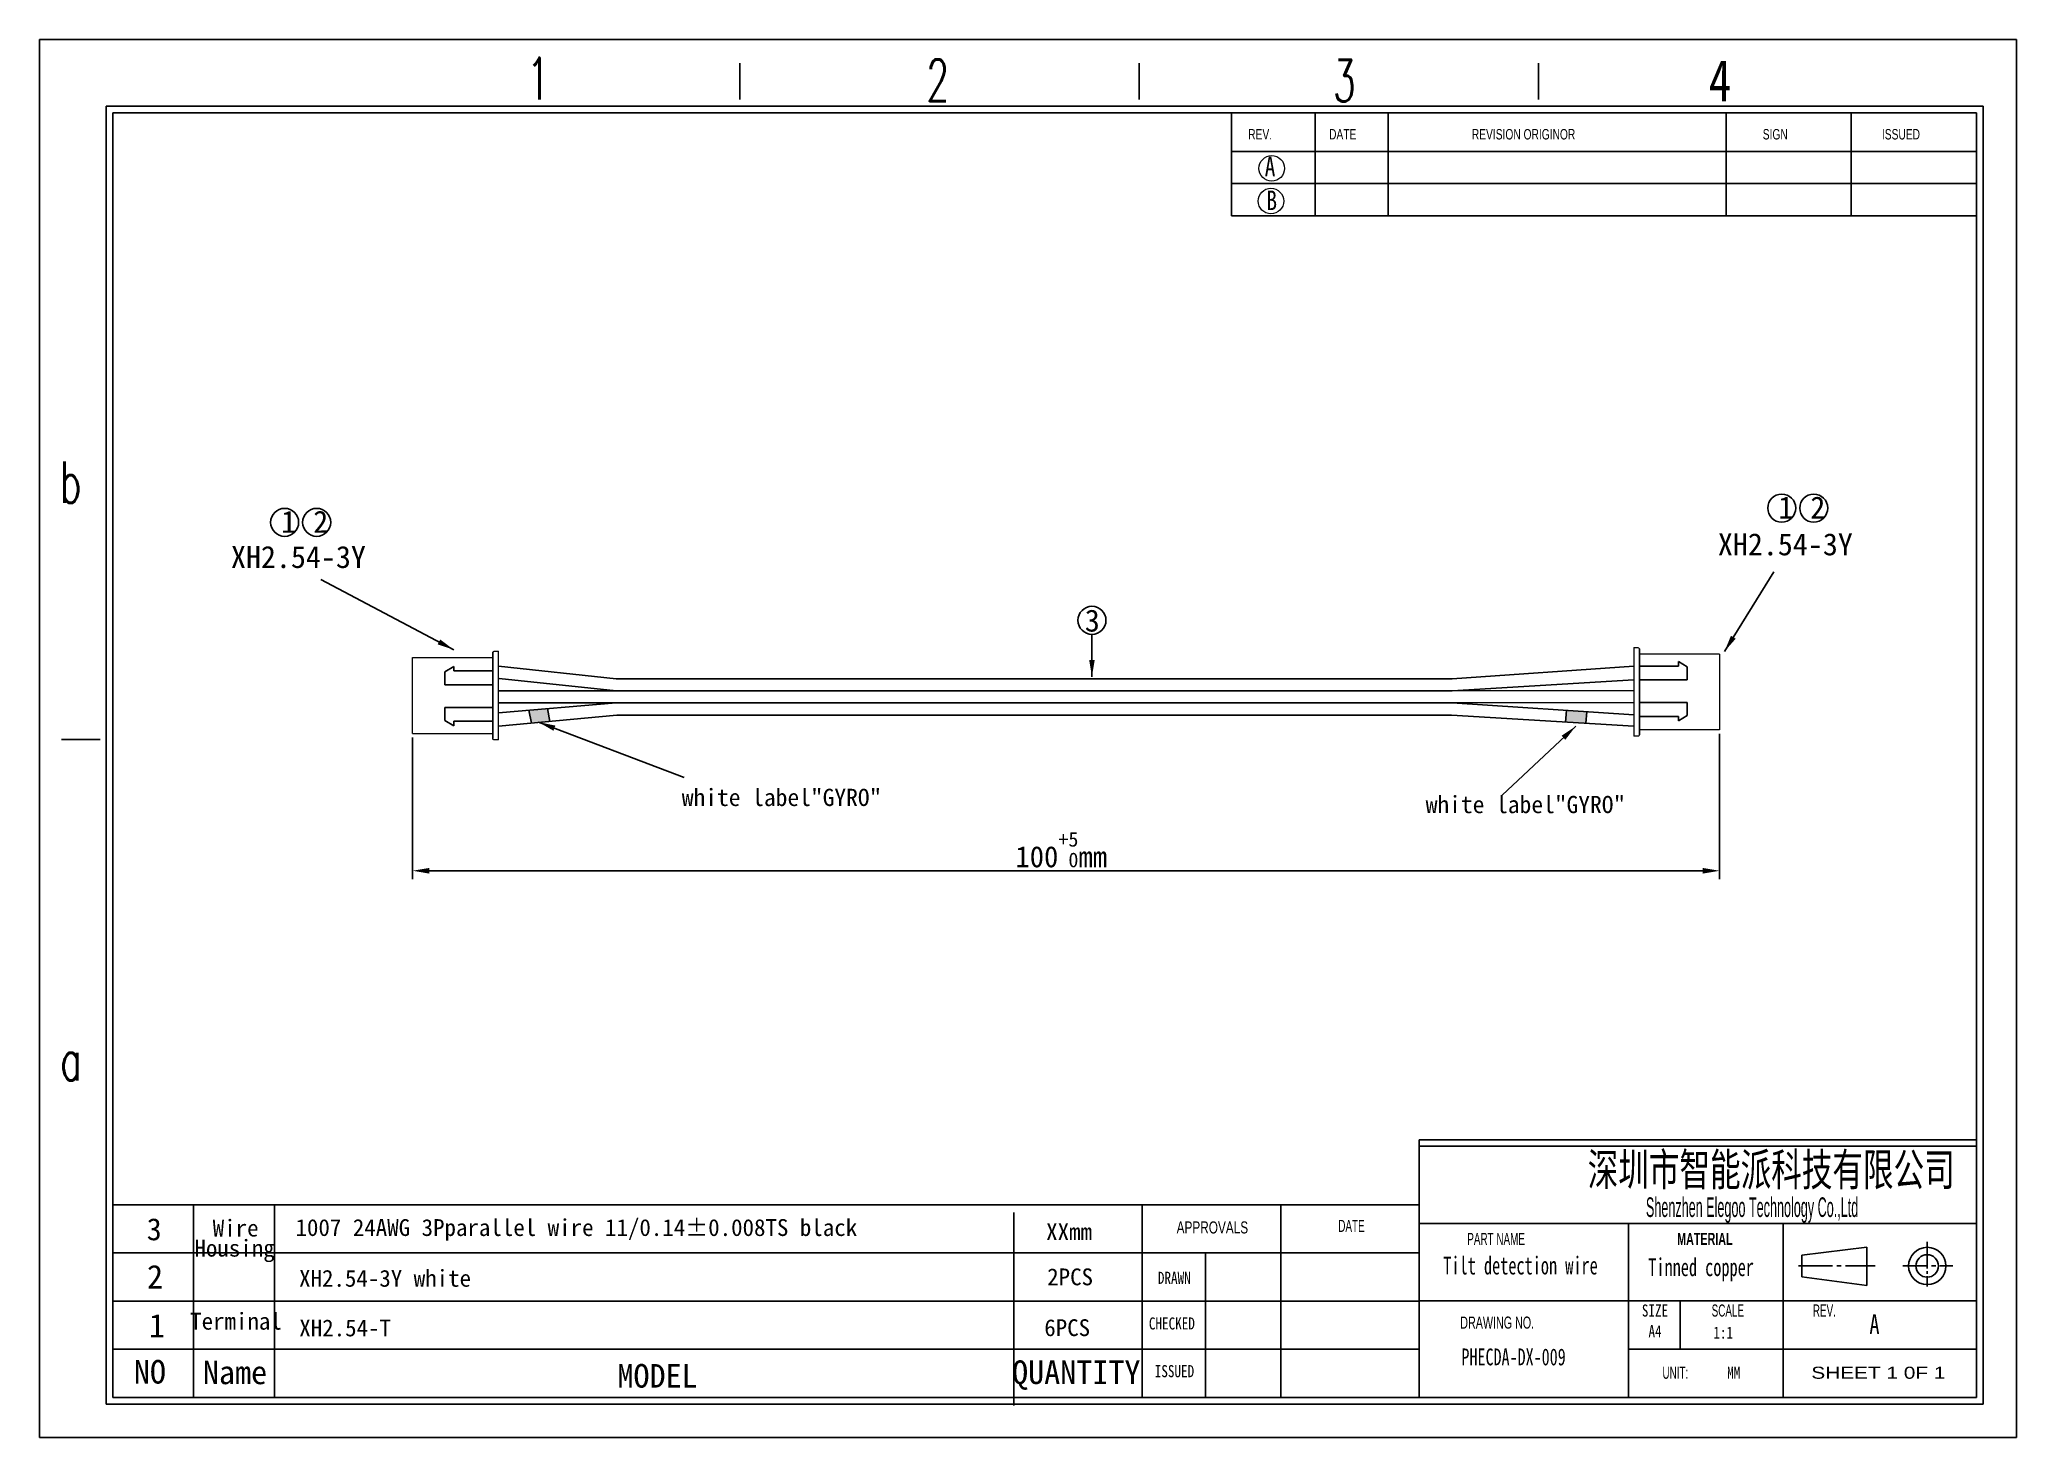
# Model space of a CAD drawing. Header units: millimetres. Extents: x 16 to 310, y 10 to 217.
import ezdxf

# ---------------------------------------------------------------- set-up
doc = ezdxf.new("R2010")
doc.units = ezdxf.units.MM
doc.header["$PDSIZE"] = -1
doc.linetypes.add('SLD-实线', pattern=[0])
doc.layers.add('SLD-0', color=179, linetype='SLD-实线')
doc.styles.add('SLDTEXTSTYLE0', font='', dxfattribs={"width": 0.67})
doc.styles.add('SLDTEXTSTYLE10', font='Gothic.ttf', dxfattribs={"width": 0.61171})
doc.styles.add('SLDTEXTSTYLE11', font='arialbd.ttf', dxfattribs={"width": 0.63516})
doc.styles.add('SLDTEXTSTYLE13', font='arial.ttf', dxfattribs={"width": 0.7584})
doc.styles.add('SLDTEXTSTYLE14', font='arial.ttf', dxfattribs={"width": 1.2324})
doc.styles.add('SLDTEXTSTYLE3', font='', dxfattribs={"width": 0.8})
doc.styles.add('SLDTEXTSTYLE4', font='simfang.ttf', dxfattribs={"width": 0.8})
doc.styles.add('SLDTEXTSTYLE5', font='', dxfattribs={"width": 0.8})
doc.styles.add('SLDTEXTSTYLE6', font='txt_____.ttf', dxfattribs={"width": 0.6365})
doc.styles.add('SLDTEXTSTYLE7', font='Gothic.ttf', dxfattribs={"width": 0.61171, "bigfont": 'bigfont'})
doc.styles.add('SLDTEXTSTYLE8', font='arial.ttf', dxfattribs={"width": 0.63516})
doc.styles.add('SLDTEXTSTYLE9', font='Gothic.ttf', dxfattribs={"width": 0.7304})
doc.styles.get("Standard").update_dxf_attribs({"font": ''})
doc.styles.get('SLDTEXTSTYLE0').set_extended_font_data('宋体')
doc.styles.get('SLDTEXTSTYLE3').set_extended_font_data('宋体')
doc.styles.get('SLDTEXTSTYLE5').set_extended_font_data('宋体', bold=True)
doc.styles.get('Standard').set_extended_font_data('宋体')
doc.dimstyles.new('ISO-25', dxfattribs={"dimtxt": 2.5, "dimasz": 2.5, "dimexe": 1.25, "dimexo": 0.625, "dimtad": 1, "dimtxsty": 'Standard', "dimcen": 2.5, "dimadec": 0, "dimazin": 0, "dimtfac": 1, "dimtmove": 0, "dimatfit": 3, "dimfxl": 1, "dimarcsym": 0})

# ---------------------------------------------------------------- blocks, each defined once
blk = doc.blocks.new('*D19')
at = {"color": 0, "lineweight": -2}
for p, q in [((71.63, 113.64), (71.63, 92.64)), ((265.55, 114.18), (265.55, 92.64)), ((263.05, 93.89), (74.13, 93.89))]:
    blk.add_line(p, q, dxfattribs=at)
at = {"color": 0}
for points in [[(74.13, 94.31), (74.13, 93.47), (71.63, 93.89)], [(263.05, 94.31), (263.05, 93.47), (265.55, 93.89)]]:
    blk.add_solid(points, dxfattribs=at)
at = {"layer": 'Defpoints', "color": 0}
for p in [(265.55, 114.81), (71.63, 114.26), (71.63, 93.89)]:
    blk.add_point(p, dxfattribs=at)
at = {"color": 0, "insert": (167.87, 97.01), "char_height": 2.5, "attachment_point": 5}
blk.add_mtext('{\\H1.25x;100\\H0.7x;\\S+5^  0;\\H1.429x;mm}', dxfattribs=at)

msp = doc.modelspace()

# ---------------------------------------------------------------- hatches: boundary and pattern name
h = msp.add_hatch(color=256)
h.paths.add_polyline_path([(242.844, 117.676), (242.687, 115.956), (245.689, 115.772), (245.841, 117.479)])
h.paths.add_polyline_path([(91.976, 116.047), (91.664, 117.938), (88.904, 117.705), (89.257, 115.788)])

# ---------------------------------------------------------------- linework, layer by layer
for p, q in [((83.542, 113.518), (83.542, 126.251)), ((83.542, 113.518), (83.542, 126.251)), ((253.644, 126.793), (253.644, 114.06)), ((253.644, 126.793), (253.644, 114.06)), ((101.818, 122.375), (84.36, 124.237)), ((252.826, 124.252), (225.88, 122.375)), ((84.36, 120.56), (101.818, 120.585)), ((84.469, 122.414), (101.818, 120.585)), ((225.88, 122.375), (101.818, 122.375)), ((225.88, 120.585), (101.818, 120.585)), ((225.88, 120.585), (252.826, 122.193)), ((252.826, 120.642), (225.88, 120.585)), ((101.818, 118.795), (84.36, 118.781)), ((101.818, 118.795), (84.36, 117.322)), ((89.257, 115.788), (88.904, 117.705)), ((91.976, 116.047), (91.664, 117.938)), ((225.88, 118.795), (101.818, 118.795)), ((225.88, 118.795), (252.826, 118.836)), ((225.88, 118.795), (252.826, 117.018)), ((242.687, 115.956), (242.844, 117.676)), ((245.841, 117.479), (245.689, 115.772)), ((101.927, 116.995), (84.36, 115.321)), ((225.775, 116.995), (101.927, 116.995)), ((225.775, 116.995), (252.826, 115.333))]:
    msp.add_line(p, q)
at = {"color": 0}
for p, q in [((76.432, 123.408), (77.757, 124.193)), ((76.432, 123.408), (76.432, 121.475)), ((77.757, 124.193), (77.757, 123.535)), ((77.757, 123.535), (83.542, 123.535)), ((259.429, 124.252), (253.644, 124.252)), ((260.753, 124.125), (259.429, 124.911)), ((259.429, 124.911), (259.429, 124.252)), ((260.753, 124.125), (260.753, 122.193)), ((76.432, 121.475), (83.542, 121.475)), ((260.753, 122.193), (253.644, 122.193)), ((76.432, 118.118), (83.542, 118.118)), ((76.432, 116.186), (76.432, 118.118)), ((260.753, 118.836), (253.644, 118.836)), ((260.753, 116.903), (260.753, 118.836)), ((76.432, 116.186), (77.757, 115.4)), ((77.757, 115.4), (77.757, 116.059)), ((77.757, 116.059), (83.542, 116.059)), ((259.429, 116.776), (253.644, 116.776)), ((260.753, 116.903), (259.429, 116.118)), ((259.429, 116.118), (259.429, 116.776))]:
    msp.add_line(p, q, dxfattribs=at)
at = {"color": 179}
for p, q in [((39.159, 44.339), (39.158, 15.747)), ((51.162, 44.339), (51.161, 15.747)), ((189.263, 15.747), (189.263, 37.191)), ((27.156, 22.917), (220.986, 22.917))]:
    msp.add_line(p, q, dxfattribs=at)
at = {"color": 0, "lineweight": 0}
for points in [[(83.542, 126.251), (83.56, 126.332), (83.605, 126.395), (83.668, 126.44), (83.749, 126.458), (84.36, 126.458)], [(84.36, 124.237), (84.36, 126.458)], [(252.826, 127), (252.826, 116.074)], [(252.826, 127), (253.437, 127), (253.518, 126.982), (253.581, 126.937), (253.626, 126.874), (253.644, 126.793)], [(71.632, 114.264), (71.632, 125.505)], [(71.632, 125.505), (83.542, 125.505)], [(84.36, 113.311), (84.36, 124.237)], [(265.554, 126.047), (253.644, 126.047)], [(265.554, 126.047), (265.554, 114.806)], [(252.826, 116.074), (252.826, 113.853)], [(265.554, 114.806), (253.644, 114.806)], [(71.632, 114.264), (83.542, 114.264)], [(84.36, 113.311), (83.749, 113.311), (83.668, 113.329), (83.605, 113.374), (83.56, 113.437), (83.542, 113.518)], [(253.644, 114.06), (253.626, 113.979), (253.581, 113.916), (253.518, 113.871), (253.437, 113.853), (252.826, 113.853)]]:
    msp.add_lwpolyline(points, dxfattribs=at)
for centre in [(274.762, 147.691), (279.513, 147.691), (52.656, 145.577), (57.407, 145.577), (172.427, 131.042)]:
    msp.add_circle(centre, 2.078)
at = {"layer": 'SLD-0'}
for p, q in [((16.293, 217.202), (309.587, 217.202)), ((16.293, 9.822), (16.293, 217.202)), ((309.587, 217.202), (309.587, 9.822)), ((27.156, 15.747), (27.156, 206.339)), ((27.156, 206.339), (303.662, 206.339)), ((266.498, 206.339), (266.498, 191.042)), ((285.08, 206.339), (285.08, 191.042)), ((303.662, 206.339), (303.662, 15.747)), ((303.662, 15.747), (27.156, 15.747)), ((309.587, 9.822), (16.293, 9.822))]:
    msp.add_line(p, q, dxfattribs=at)
at = {"layer": 'SLD-0', "color": 6, "linetype": 'Continuous'}
for p, q in [((120.182, 208.314), (120.182, 213.697)), ((179.433, 208.314), (179.433, 213.697)), ((238.685, 208.314), (238.685, 213.697)), ((26.168, 14.759), (26.168, 207.326)), ((26.168, 207.326), (304.65, 207.326)), ((304.65, 207.326), (304.65, 14.759)), ((25.285, 113.381), (19.549, 113.381)), ((304.65, 14.759), (26.168, 14.759))]:
    msp.add_line(p, q, dxfattribs=at)
at = {"layer": 'SLD-0', "color": 179, "linetype": 'Continuous'}
for p, q in [((193.14, 206.339), (193.14, 191.042)), ((205.531, 206.339), (205.531, 191.042)), ((216.367, 206.339), (216.367, 191.042)), ((193.14, 200.602), (303.662, 200.602)), ((193.14, 195.822), (303.662, 195.822)), ((193.14, 191.042), (303.662, 191.042)), ((303.662, 53.99), (220.986, 53.99)), ((220.986, 53.99), (220.986, 15.747)), ((303.662, 53.034), (220.986, 53.034)), ((220.986, 44.339), (27.156, 44.339)), ((179.868, 44.339), (179.874, 15.747)), ((200.43, 44.339), (200.43, 15.747)), ((160.861, 43.174), (160.861, 14.581)), ((303.662, 41.561), (220.986, 41.561)), ((252.034, 41.561), (252.034, 15.747)), ((274.98, 15.747), (274.98, 41.561)), ((296.35, 34.877), (296.35, 38.844)), ((220.986, 37.191), (27.156, 37.191)), ((220.986, 37.191), (27.156, 37.191)), ((277.266, 35.261), (282.311, 35.261)), ((277.736, 36.882), (287.369, 38.066)), ((277.736, 33.634), (277.736, 36.882)), ((282.942, 35.261), (283.572, 35.261)), ((284.203, 35.261), (288.617, 35.261)), ((287.369, 32.374), (287.369, 38.066)), ((296.35, 35.261), (292.749, 35.261)), ((296.981, 35.261), (297.611, 35.261)), ((298.242, 35.261), (300.134, 35.261)), ((277.736, 33.634), (287.369, 32.374)), ((296.35, 34.494), (296.35, 34.111)), ((296.35, 33.728), (296.35, 32.195)), ((220.986, 30.043), (27.156, 30.043)), ((303.662, 30.088), (220.986, 30.088)), ((259.682, 30.088), (259.682, 22.917)), ((252.034, 22.917), (303.662, 22.917)), ((211.878, 15.747), (170.767, 15.747))]:
    msp.add_line(p, q, dxfattribs=at)
at = {"layer": 'SLD-0', "lineweight": 18}
for centre in [(199.103, 198.091), (198.98, 193.243)]:
    msp.add_circle(centre, 1.894, dxfattribs=at)
at = {"layer": 'SLD-0', "color": 179, "linetype": 'Continuous'}
for radius in [2.771, 1.669]:
    msp.add_circle((296.35, 35.261), radius, dxfattribs=at)

# ---------------------------------------------------------------- texts
for s, insert, char_height, width, attachment_point in [('1', (52.143, 147.299), 3.271, 32.8442, 1), ('2', (56.894, 147.299), 3.271, 32.8442, 1), ('1', (274.249, 149.413), 3.271, 32.8442, 1), ('2', (279, 149.413), 3.271, 32.8442, 1), ('XH2.54-3Y', (265.288, 143.956), 3.2708, 32.8442, 1), ('XH2.54-3Y', (44.69, 142.076), 3.2708, 32.8442, 1), ('3', (171.37, 129.319), 3.271, 32.8442, 7), ('3', (32.195, 39.023), 3.271, 7.65455, 7), ('Wire', (41.983, 42.131), 2.5, 7.89735, 1), ('1007 24AWG 3Pparallel wire 11/0.14{\\Ftxt|c134;%%P}0.008TS black', (54.267, 42.212), 2.5, 95.04874, 1), ('XXmm', (165.631, 41.596), 2.5, 9.70524, 1), (' Housing', (39.28, 39.151), 2.5, 7.48584, 1), ('{\\fSimSun|b0|i0|c134|p2;2}', (32.24, 35.416), 3.5, 3.84369, 1), ('\\pt20;XH2.54-3Y white', (54.798, 34.682), 2.5, 32.82062, 1), ('2PCS', (165.786, 34.895), 2.5, 9.70524, 1), ('{\\fSimSun|b0|i0|c134|p2;1}', (32.519, 28.151), 3.5, 5.63403, 1), ('Terminal', (38.635, 28.317), 2.5, 7.89735, 1), ('XH2.54-T', (54.827, 27.32), 2.5, 19.14638, 1), ('6PCS', (165.354, 27.358), 2.5, 9.70524, 1), ('NO', (30.293, 21.312), 3.5, 10.0429, 1), ('Name', (40.532, 21.23), 3.5, 10.0429, 1), ('MODEL', (102.029, 20.715), 3.5, 10.0429, 1), ('QUANTITY', (160.578, 21.251), 3.5, 10.0429, 1), ('{\\f@SimSun|b0|i0|c134|p2;\\W0.7;PHECDA-DX-009}', (227.242, 23.02), 2.5, 40.28507, 1)]:
    msp.add_mtext(s, dxfattribs=dict(insert=insert, char_height=char_height, width=width, attachment_point=attachment_point))
at = {"char_height": 2.56, "attachment_point": 9}
for insert in [(141.182, 103.446), (251.547, 102.392)]:
    msp.add_mtext('white label"GYRO"', dxfattribs=dict(at, insert=insert))
at = {"layer": 'SLD-0'}
for s, insert, char_height, attachment_point, style in [('1', (88.592, 214.499), 6.172, 1, 'SLDTEXTSTYLE6'), ('2', (147.869, 214.255), 6.172, 1, 'SLDTEXTSTYLE6'), ('3', (208.187, 214.193), 6.172, 1, 'SLDTEXTSTYLE6'), ('4', (263.921, 214.187), 6.172, 1, 'SLDTEXTSTYLE5'), ('A', (198.059, 199.814), 2.903, 1, 'SLDTEXTSTYLE5'), ('B', (198.313, 194.799), 2.903, 1, 'SLDTEXTSTYLE5'), ('b', (19.315, 154.62), 6.172, 1, 'SLDTEXTSTYLE6'), ('a', (19.361, 68.951), 6.172, 1, 'SLDTEXTSTYLE6'), ('{\\fSimSun|b0|i0|c134|p2;\\W0.689;深圳市智能派科技有限公司}', (273.204, 51.979), 4.82808, 2, 'SLDTEXTSTYLE11'), ('{\\fSimSun|b0|i0|c134|p2;\\C0;A}', (287.77, 28.082), 2.91042, 1, 'SLDTEXTSTYLE13')]:
    msp.add_mtext(s, dxfattribs=dict(at, insert=insert, char_height=char_height, attachment_point=attachment_point, style=style))
at = {"layer": 'SLD-0', "color": 179}
for s, insert, char_height, attachment_point, style in [('REV.', (195.61, 203.928), 1.5536, 1, 'SLDTEXTSTYLE9'), ('DATE', (207.607, 203.928), 1.5536, 1, 'SLDTEXTSTYLE9'), ('REVISION ORIGINOR', (228.789, 203.928), 1.55363, 1, 'SLDTEXTSTYLE9'), ('SIGN', (271.947, 203.928), 1.5536, 1, 'SLDTEXTSTYLE9'), ('ISSUED', (289.629, 203.928), 1.5536, 1, 'SLDTEXTSTYLE9'), ('{\\W0.46;Shenzhen Elegoo Technology Co.,Ltd}', (270.368, 45.442), 2.91042, 2, 'SLDTEXTSTYLE13'), ('APPROVALS', (190.296, 41.875), 1.7927, 2, 'SLDTEXTSTYLE9'), ('DATE', (210.93, 42.105), 1.7927, 2, 'SLDTEXTSTYLE7'), ('PART NAME', (232.386, 40.173), 1.7927, 2, 'SLDTEXTSTYLE10'), ('MATERIAL', (263.361, 40.173), 1.7927, 2, 'SLDTEXTSTYLE11'), ('DRAWN', (184.643, 34.401), 1.7927, 2, 'SLDTEXTSTYLE4'), ('SIZE', (255.96, 29.549), 1.7927, 2, 'SLDTEXTSTYLE4'), ('SCALE', (266.77, 29.549), 1.7927, 2, 'SLDTEXTSTYLE7'), ('REV.', (281.091, 29.549), 1.7927, 2, 'SLDTEXTSTYLE7'), ('CHECKED', (184.284, 27.633), 1.7927, 2, 'SLDTEXTSTYLE4'), ('DRAWING NO.', (232.551, 27.757), 1.79265, 2, 'SLDTEXTSTYLE8'), ('A4', (255.971, 26.481), 1.7927, 2, 'SLDTEXTSTYLE4'), ('1:1', (266.077, 26.273), 1.7927, 2, 'SLDTEXTSTYLE3'), ('ISSUED', (184.668, 20.553), 1.7927, 2, 'SLDTEXTSTYLE4'), ('UNIT:', (258.98, 20.319), 1.7927, 2, 'SLDTEXTSTYLE7'), ('MM', (267.642, 20.319), 1.7927, 2, 'SLDTEXTSTYLE3'), ('SHEET 1 0F 1', (289.101, 20.319), 1.79265, 2, 'SLDTEXTSTYLE14')]:
    msp.add_mtext(s, dxfattribs=dict(at, insert=insert, char_height=char_height, attachment_point=attachment_point, style=style))
at = {"layer": 'SLD-0', "color": 0, "char_height": 2.64583, "attachment_point": 2, "style": 'SLDTEXTSTYLE0'}
for s, insert in [('Tilt detection wire', (236.011, 36.652)), ('Tinned copper', (262.801, 36.403))]:
    msp.add_mtext(s, dxfattribs=dict(at, insert=insert))

# ---------------------------------------------------------------- dimensions: what is measured, and where the dimension line sits
dim = msp.add_linear_dim(base=(71.632, 93.892), p1=(265.554, 114.806), p2=(71.632, 114.264), angle=180, text='{\\H1.25x;100\\H0.7x;\\S+5^  0;\\H1.429x;mm}', dimstyle='ISO-25')
dim.commit()
dim.dimension.update_dxf_attribs({"geometry": '*D19', "text_midpoint": (167.871, 93.892), "dimtype": 160})

# ---------------------------------------------------------------- leaders
for points in [[(266.26, 126.405), (273.572, 138.215)], [(77.757, 126.669), (58.016, 137.097)], [(172.427, 122.666), (172.427, 128.964)], [(90.343, 115.932), (111.939, 107.75)], [(244.205, 115.333), (233.275, 105.104)]]:
    msp.add_leader(points, dimstyle='ISO-25', override={"dimgap": 0.625, "dimtad": 0})

doc.saveas('drawing.dxf')
